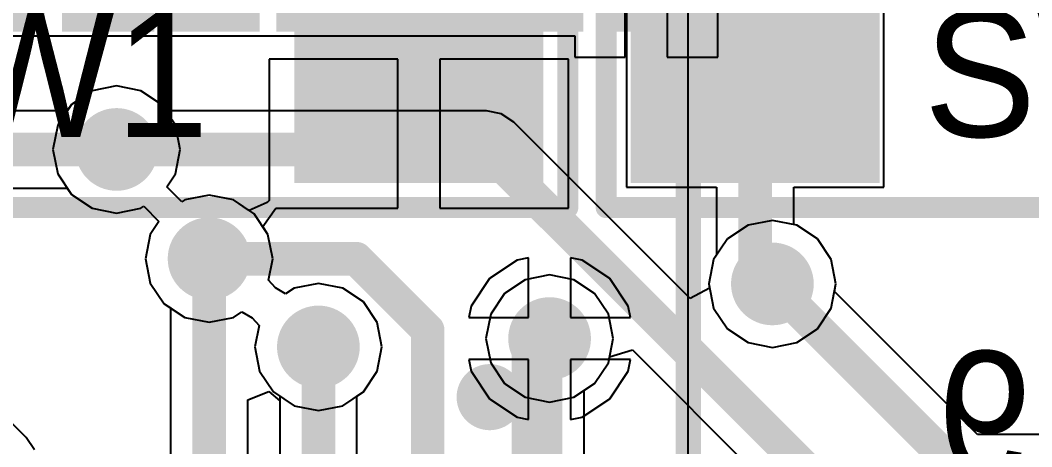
# Model space of a CAD drawing. Header units: millimetres. Extents: x 3.6 to 6.79, y 1.07 to 2.73.
# Drawn here: x 3.7591 to 3.9997, y 2.2562 to 2.3578 of the extents above; entities that cross this region are included whole.
import ezdxf

# ---------------------------------------------------------------- set-up
doc = ezdxf.new("R2010")
doc.units = ezdxf.units.MM
doc.header["$MEASUREMENT"] = 0
for name, color, linetype in [('BottomLayer', 5, 'Continuous'), ('BottomOverlay', 54, 'Continuous'), ('BottomPaste', 16, 'Continuous'), ('BottomSolder', 6, 'Continuous'), ('Mechanical13', 56, 'Continuous'), ('Mechanical15', 56, 'Continuous'), ('MidLayer1', 16, 'Continuous'), ('MidLayer2', 76, 'Continuous'), ('MultiLayer', 9, 'Continuous'), ('TopLayer', 1, 'Continuous'), ('TopOverlay', 2, 'Continuous'), ('TopPaste', 8, 'Continuous'), ('TopSolder', 216, 'Continuous'), ('ViaHoleLayer', 16, 'Continuous')]:
    doc.layers.add(name, color=color, linetype=linetype)

# ---------------------------------------------------------------- blocks, each defined once
blk = doc.blocks.new('SW2_SMD_32')
at = {"layer": 'Mechanical15', "const_width": 0.005}
for points in [[(-0.19685, 0.12402), (-0.19685, -0.12402)], [(-0.19685, 0.12402), (0.19685, 0.12402)]]:
    blk.add_lwpolyline(points, dxfattribs=at)
at = {"layer": 'Mechanical15', "const_width": 0.0025}
blk.add_lwpolyline([(-0.1981, 0.12402, 1), (-0.1956, 0.12402, 1)], format="xyb", close=True, dxfattribs=at)
blk.add_lwpolyline([(-0.1981, 0.12402, 1), (-0.1956, 0.12402, 1)], format="xyb", close=True, dxfattribs=at)
at = {"layer": 'TopLayer'}
blk.add_solid([(-0.18701, 0.06299), (-0.12598, 0.06299), (-0.18701, 0.11417), (-0.12598, 0.11417)], dxfattribs=at)
at = {"layer": 'TopPaste'}
blk.add_solid([(-0.18701, 0.06299), (-0.12598, 0.06299), (-0.18701, 0.11417), (-0.12598, 0.11417)], dxfattribs=at)
at = {"layer": 'TopSolder'}
blk.add_solid([(-0.19101, 0.05899), (-0.12198, 0.05899), (-0.19101, 0.11817), (-0.12198, 0.11817)], dxfattribs=at)
blk = doc.blocks.new('SW2_SMD_33')
at = {"layer": 'Mechanical15', "const_width": 0.005}
for points in [[(-0.19685, 0.12402), (-0.19685, -0.12402)], [(-0.19685, -0.12402), (0.19685, -0.12402)]]:
    blk.add_lwpolyline(points, dxfattribs=at)
at = {"layer": 'Mechanical15', "const_width": 0.0025}
blk.add_lwpolyline([(-0.1981, -0.12402, 1), (-0.1956, -0.12402, 1)], format="xyb", close=True, dxfattribs=at)
blk.add_lwpolyline([(-0.1981, -0.12402, 1), (-0.1956, -0.12402, 1)], format="xyb", close=True, dxfattribs=at)
at = {"layer": 'TopLayer'}
blk.add_solid([(-0.18701, -0.11417), (-0.12598, -0.11417), (-0.18701, -0.06299), (-0.12598, -0.06299)], dxfattribs=at)
at = {"layer": 'TopPaste'}
blk.add_solid([(-0.18701, -0.11417), (-0.12598, -0.11417), (-0.18701, -0.06299), (-0.12598, -0.06299)], dxfattribs=at)
at = {"layer": 'TopSolder'}
blk.add_solid([(-0.19101, -0.11817), (-0.12198, -0.11817), (-0.19101, -0.05899), (-0.12198, -0.05899)], dxfattribs=at)
blk = doc.blocks.new('SOP65P640X110_16N_B_147')
at = {"layer": 'BottomLayer'}
for points in [[(-0.144, 0.083), (-0.086, 0.083), (-0.144, 0.097), (-0.086, 0.097)], [(0.086, 0.083), (0.144, 0.083), (0.086, 0.097), (0.144, 0.097)], [(-0.144, 0.057), (-0.086, 0.057), (-0.144, 0.071), (-0.086, 0.071)], [(0.086, 0.057), (0.144, 0.057), (0.086, 0.071), (0.144, 0.071)], [(-0.144, 0.031), (-0.086, 0.031), (-0.144, 0.045), (-0.086, 0.045)], [(0.086, 0.031), (0.144, 0.031), (0.086, 0.045), (0.144, 0.045)], [(-0.144, 0.006), (-0.086, 0.006), (-0.144, 0.02), (-0.086, 0.02)], [(0.086, 0.006), (0.144, 0.006), (0.086, 0.02), (0.144, 0.02)], [(-0.144, -0.02), (-0.086, -0.02), (-0.144, -0.006), (-0.086, -0.006)], [(0.086, -0.02), (0.144, -0.02), (0.086, -0.006), (0.144, -0.006)], [(-0.144, -0.045), (-0.086, -0.045), (-0.144, -0.031), (-0.086, -0.031)], [(0.086, -0.045), (0.144, -0.045), (0.086, -0.031), (0.144, -0.031)], [(-0.144, -0.071), (-0.086, -0.071), (-0.144, -0.057), (-0.086, -0.057)], [(0.086, -0.071), (0.144, -0.071), (0.086, -0.057), (0.144, -0.057)], [(-0.144, -0.097), (-0.086, -0.097), (-0.144, -0.083), (-0.086, -0.083)], [(0.086, -0.097), (0.144, -0.097), (0.086, -0.083), (0.144, -0.083)]]:
    blk.add_solid(points, dxfattribs=at)
at = {"layer": 'BottomOverlay', "const_width": 0.006}
for points in [[(0.074, 0.1), (-0.074, 0.1)], [(-0.012, -0.1), (-0.074, -0.1)], [(0.012, -0.1), (-0.012, -0.1)], [(0.074, -0.1), (0.012, -0.1)]]:
    blk.add_lwpolyline(points, dxfattribs=at)
at = {"layer": 'BottomOverlay', "const_width": 0.003}
for points in [[(-0.0755, 0.1, 1), (-0.0725, 0.1, 1)], [(0.0725, 0.1, 1), (0.0755, 0.1, 1)], [(-0.0755, -0.1, 1), (-0.0725, -0.1, 1)], [(-0.0135, -0.1, 1), (-0.0105, -0.1, 1)], [(-0.0135, -0.1, 1), (-0.0105, -0.1, 1)], [(-0.0135, -0.1, 1), (-0.0105, -0.1, 1)], [(0.0105, -0.1, 1), (0.0135, -0.1, 1)], [(0.0105, -0.1, 1), (0.0135, -0.1, 1)], [(0.0105, -0.1, 1), (0.0135, -0.1, 1)], [(0.0725, -0.1, 1), (0.0755, -0.1, 1)]]:
    blk.add_lwpolyline(points, format="xyb", close=True, dxfattribs=at)
at = {"layer": 'BottomOverlay', "const_width": 0.006}
blk.add_lwpolyline([(-0.012, -0.1, -1), (0.012, -0.1)], format="xyb", dxfattribs=at)
at = {"layer": 'BottomPaste'}
for points in [[(-0.144, 0.083), (-0.086, 0.083), (-0.144, 0.097), (-0.086, 0.097)], [(0.086, 0.083), (0.144, 0.083), (0.086, 0.097), (0.144, 0.097)], [(-0.144, 0.057), (-0.086, 0.057), (-0.144, 0.071), (-0.086, 0.071)], [(0.086, 0.057), (0.144, 0.057), (0.086, 0.071), (0.144, 0.071)], [(-0.144, 0.031), (-0.086, 0.031), (-0.144, 0.045), (-0.086, 0.045)], [(0.086, 0.031), (0.144, 0.031), (0.086, 0.045), (0.144, 0.045)], [(-0.144, 0.006), (-0.086, 0.006), (-0.144, 0.02), (-0.086, 0.02)], [(0.086, 0.006), (0.144, 0.006), (0.086, 0.02), (0.144, 0.02)], [(-0.144, -0.02), (-0.086, -0.02), (-0.144, -0.006), (-0.086, -0.006)], [(0.086, -0.02), (0.144, -0.02), (0.086, -0.006), (0.144, -0.006)], [(-0.144, -0.045), (-0.086, -0.045), (-0.144, -0.031), (-0.086, -0.031)], [(0.086, -0.045), (0.144, -0.045), (0.086, -0.031), (0.144, -0.031)], [(-0.144, -0.071), (-0.086, -0.071), (-0.144, -0.057), (-0.086, -0.057)], [(0.086, -0.071), (0.144, -0.071), (0.086, -0.057), (0.144, -0.057)], [(-0.144, -0.097), (-0.086, -0.097), (-0.144, -0.083), (-0.086, -0.083)], [(0.086, -0.097), (0.144, -0.097), (0.086, -0.083), (0.144, -0.083)]]:
    blk.add_solid(points, dxfattribs=at)
at = {"layer": 'BottomSolder'}
for points in [[(-0.148, 0.079), (-0.082, 0.079), (-0.148, 0.101), (-0.082, 0.101)], [(0.082, 0.079), (0.148, 0.079), (0.082, 0.101), (0.148, 0.101)], [(-0.148, 0.053), (-0.082, 0.053), (-0.148, 0.075), (-0.082, 0.075)], [(0.082, 0.053), (0.148, 0.053), (0.082, 0.075), (0.148, 0.075)], [(-0.148, 0.027), (-0.082, 0.027), (-0.148, 0.049), (-0.082, 0.049)], [(0.082, 0.027), (0.148, 0.027), (0.082, 0.049), (0.148, 0.049)], [(-0.148, 0.002), (-0.082, 0.002), (-0.148, 0.024), (-0.082, 0.024)], [(0.082, 0.002), (0.148, 0.002), (0.082, 0.024), (0.148, 0.024)], [(-0.148, -0.024), (-0.082, -0.024), (-0.148, -0.002), (-0.082, -0.002)], [(0.082, -0.024), (0.148, -0.024), (0.082, -0.002), (0.148, -0.002)], [(-0.148, -0.049), (-0.082, -0.049), (-0.148, -0.027), (-0.082, -0.027)], [(0.082, -0.049), (0.148, -0.049), (0.082, -0.027), (0.148, -0.027)], [(-0.148, -0.075), (-0.082, -0.075), (-0.148, -0.053), (-0.082, -0.053)], [(0.082, -0.075), (0.148, -0.075), (0.082, -0.053), (0.148, -0.053)], [(-0.148, -0.101), (-0.082, -0.101), (-0.148, -0.079), (-0.082, -0.079)], [(0.082, -0.101), (0.148, -0.101), (0.082, -0.079), (0.148, -0.079)]]:
    blk.add_solid(points, dxfattribs=at)
at = {"layer": 'Mechanical13'}
for points in [[(-0.089, -0.1), (-0.089, 0.1)], [(0.089, 0.1), (-0.089, 0.1)], [(0.089, -0.1), (0.089, 0.1)], [(-0.089, 0.095), (-0.13, 0.095)], [(-0.13, 0.084), (-0.13, 0.095)], [(-0.089, 0.084), (-0.089, 0.095)], [(0.13, 0.095), (0.089, 0.095)], [(0.089, 0.084), (0.089, 0.095)], [(0.13, 0.084), (0.13, 0.095)], [(-0.089, 0.084), (-0.13, 0.084)], [(0.13, 0.084), (0.089, 0.084)], [(-0.089, 0.07), (-0.13, 0.07)], [(-0.13, 0.058), (-0.13, 0.07)], [(-0.089, 0.058), (-0.089, 0.07)], [(0.13, 0.07), (0.089, 0.07)], [(0.089, 0.058), (0.089, 0.07)], [(0.13, 0.058), (0.13, 0.07)], [(-0.089, 0.058), (-0.13, 0.058)], [(0.13, 0.058), (0.089, 0.058)], [(-0.089, 0.044), (-0.13, 0.044)], [(-0.13, 0.032), (-0.13, 0.044)], [(-0.089, 0.032), (-0.089, 0.044)], [(0.13, 0.044), (0.089, 0.044)], [(0.089, 0.032), (0.089, 0.044)], [(0.13, 0.032), (0.13, 0.044)], [(-0.089, 0.032), (-0.13, 0.032)], [(0.13, 0.032), (0.089, 0.032)], [(-0.089, 0.019), (-0.13, 0.019)], [(-0.13, 0.007), (-0.13, 0.019)], [(-0.089, 0.007), (-0.089, 0.019)], [(0.13, 0.019), (0.089, 0.019)], [(0.089, 0.007), (0.089, 0.019)], [(0.13, 0.007), (0.13, 0.019)], [(-0.089, 0.007), (-0.13, 0.007)], [(0.13, 0.007), (0.089, 0.007)], [(-0.089, -0.007), (-0.13, -0.007)], [(-0.13, -0.019), (-0.13, -0.007)], [(-0.089, -0.019), (-0.089, -0.007)], [(0.13, -0.007), (0.089, -0.007)], [(0.089, -0.019), (0.089, -0.007)], [(0.13, -0.019), (0.13, -0.007)], [(-0.089, -0.019), (-0.13, -0.019)], [(0.13, -0.019), (0.089, -0.019)], [(-0.089, -0.032), (-0.13, -0.032)], [(-0.13, -0.044), (-0.13, -0.032)], [(-0.089, -0.044), (-0.089, -0.032)], [(0.13, -0.032), (0.089, -0.032)], [(0.089, -0.044), (0.089, -0.032)], [(0.13, -0.044), (0.13, -0.032)], [(-0.089, -0.044), (-0.13, -0.044)], [(0.13, -0.044), (0.089, -0.044)], [(-0.089, -0.058), (-0.13, -0.058)], [(-0.13, -0.07), (-0.13, -0.058)], [(-0.089, -0.07), (-0.089, -0.058)], [(0.13, -0.058), (0.089, -0.058)], [(0.089, -0.07), (0.089, -0.058)], [(0.13, -0.07), (0.13, -0.058)], [(-0.089, -0.07), (-0.13, -0.07)], [(0.13, -0.07), (0.089, -0.07)], [(-0.089, -0.084), (-0.13, -0.084)], [(-0.13, -0.095), (-0.13, -0.084)], [(-0.089, -0.095), (-0.089, -0.084)], [(0.13, -0.084), (0.089, -0.084)], [(0.089, -0.095), (0.089, -0.084)], [(0.13, -0.095), (0.13, -0.084)], [(-0.089, -0.095), (-0.13, -0.095)], [(0.13, -0.095), (0.089, -0.095)], [(-0.012, -0.1), (-0.089, -0.1)], [(0.012, -0.1), (-0.012, -0.1)], [(0.089, -0.1), (0.012, -0.1)]]:
    blk.add_lwpolyline(points, dxfattribs=at)
for points in [[(-0.089, 0.1, 1), (-0.089, 0.1, 1)], [(-0.089, 0.1, 1), (-0.089, 0.1, 1)], [(0.089, 0.1, 1), (0.089, 0.1, 1)], [(0.089, 0.1, 1), (0.089, 0.1, 1)], [(-0.13, 0.095, 1), (-0.13, 0.095, 1)], [(-0.13, 0.095, 1), (-0.13, 0.095, 1)], [(-0.089, 0.095, 1), (-0.089, 0.095, 1)], [(-0.089, 0.095, 1), (-0.089, 0.095, 1)], [(0.089, 0.095, 1), (0.089, 0.095, 1)], [(0.089, 0.095, 1), (0.089, 0.095, 1)], [(0.13, 0.095, 1), (0.13, 0.095, 1)], [(0.13, 0.095, 1), (0.13, 0.095, 1)], [(-0.13, 0.084, 1), (-0.13, 0.084, 1)], [(-0.13, 0.084, 1), (-0.13, 0.084, 1)], [(-0.089, 0.084, 1), (-0.089, 0.084, 1)], [(-0.089, 0.084, 1), (-0.089, 0.084, 1)], [(0.089, 0.084, 1), (0.089, 0.084, 1)], [(0.089, 0.084, 1), (0.089, 0.084, 1)], [(0.13, 0.084, 1), (0.13, 0.084, 1)], [(0.13, 0.084, 1), (0.13, 0.084, 1)], [(-0.13, 0.07, 1), (-0.13, 0.07, 1)], [(-0.13, 0.07, 1), (-0.13, 0.07, 1)], [(-0.089, 0.07, 1), (-0.089, 0.07, 1)], [(-0.089, 0.07, 1), (-0.089, 0.07, 1)], [(0.089, 0.07, 1), (0.089, 0.07, 1)], [(0.089, 0.07, 1), (0.089, 0.07, 1)], [(0.13, 0.07, 1), (0.13, 0.07, 1)], [(0.13, 0.07, 1), (0.13, 0.07, 1)], [(-0.13, 0.058, 1), (-0.13, 0.058, 1)], [(-0.13, 0.058, 1), (-0.13, 0.058, 1)], [(-0.089, 0.058, 1), (-0.089, 0.058, 1)], [(-0.089, 0.058, 1), (-0.089, 0.058, 1)], [(0.089, 0.058, 1), (0.089, 0.058, 1)], [(0.089, 0.058, 1), (0.089, 0.058, 1)], [(0.13, 0.058, 1), (0.13, 0.058, 1)], [(0.13, 0.058, 1), (0.13, 0.058, 1)], [(-0.13, 0.044, 1), (-0.13, 0.044, 1)], [(-0.13, 0.044, 1), (-0.13, 0.044, 1)], [(-0.089, 0.044, 1), (-0.089, 0.044, 1)], [(-0.089, 0.044, 1), (-0.089, 0.044, 1)], [(0.089, 0.044, 1), (0.089, 0.044, 1)], [(0.089, 0.044, 1), (0.089, 0.044, 1)], [(0.13, 0.044, 1), (0.13, 0.044, 1)], [(0.13, 0.044, 1), (0.13, 0.044, 1)], [(-0.13, 0.032, 1), (-0.13, 0.032, 1)], [(-0.13, 0.032, 1), (-0.13, 0.032, 1)], [(-0.089, 0.032, 1), (-0.089, 0.032, 1)], [(-0.089, 0.032, 1), (-0.089, 0.032, 1)], [(0.089, 0.032, 1), (0.089, 0.032, 1)], [(0.089, 0.032, 1), (0.089, 0.032, 1)], [(0.13, 0.032, 1), (0.13, 0.032, 1)], [(0.13, 0.032, 1), (0.13, 0.032, 1)], [(-0.13, 0.019, 1), (-0.13, 0.019, 1)], [(-0.13, 0.019, 1), (-0.13, 0.019, 1)], [(-0.089, 0.019, 1), (-0.089, 0.019, 1)], [(-0.089, 0.019, 1), (-0.089, 0.019, 1)], [(0.089, 0.019, 1), (0.089, 0.019, 1)], [(0.089, 0.019, 1), (0.089, 0.019, 1)], [(0.13, 0.019, 1), (0.13, 0.019, 1)], [(0.13, 0.019, 1), (0.13, 0.019, 1)], [(-0.13, 0.007, 1), (-0.13, 0.007, 1)], [(-0.13, 0.007, 1), (-0.13, 0.007, 1)], [(-0.089, 0.007, 1), (-0.089, 0.007, 1)], [(-0.089, 0.007, 1), (-0.089, 0.007, 1)], [(0.089, 0.007, 1), (0.089, 0.007, 1)], [(0.089, 0.007, 1), (0.089, 0.007, 1)], [(0.13, 0.007, 1), (0.13, 0.007, 1)], [(0.13, 0.007, 1), (0.13, 0.007, 1)], [(-0.13, -0.007, 1), (-0.13, -0.007, 1)], [(-0.13, -0.007, 1), (-0.13, -0.007, 1)], [(-0.089, -0.007, 1), (-0.089, -0.007, 1)], [(-0.089, -0.007, 1), (-0.089, -0.007, 1)], [(0.089, -0.007, 1), (0.089, -0.007, 1)], [(0.089, -0.007, 1), (0.089, -0.007, 1)], [(0.13, -0.007, 1), (0.13, -0.007, 1)], [(0.13, -0.007, 1), (0.13, -0.007, 1)], [(-0.13, -0.019, 1), (-0.13, -0.019, 1)], [(-0.13, -0.019, 1), (-0.13, -0.019, 1)], [(-0.089, -0.019, 1), (-0.089, -0.019, 1)], [(-0.089, -0.019, 1), (-0.089, -0.019, 1)], [(0.089, -0.019, 1), (0.089, -0.019, 1)], [(0.089, -0.019, 1), (0.089, -0.019, 1)], [(0.13, -0.019, 1), (0.13, -0.019, 1)], [(0.13, -0.019, 1), (0.13, -0.019, 1)], [(-0.13, -0.032, 1), (-0.13, -0.032, 1)], [(-0.13, -0.032, 1), (-0.13, -0.032, 1)], [(-0.089, -0.032, 1), (-0.089, -0.032, 1)], [(-0.089, -0.032, 1), (-0.089, -0.032, 1)], [(0.089, -0.032, 1), (0.089, -0.032, 1)], [(0.089, -0.032, 1), (0.089, -0.032, 1)], [(0.13, -0.032, 1), (0.13, -0.032, 1)], [(0.13, -0.032, 1), (0.13, -0.032, 1)], [(-0.13, -0.044, 1), (-0.13, -0.044, 1)], [(-0.13, -0.044, 1), (-0.13, -0.044, 1)], [(-0.089, -0.044, 1), (-0.089, -0.044, 1)], [(-0.089, -0.044, 1), (-0.089, -0.044, 1)], [(0.089, -0.044, 1), (0.089, -0.044, 1)], [(0.089, -0.044, 1), (0.089, -0.044, 1)], [(0.13, -0.044, 1), (0.13, -0.044, 1)], [(0.13, -0.044, 1), (0.13, -0.044, 1)], [(-0.13, -0.058, 1), (-0.13, -0.058, 1)], [(-0.13, -0.058, 1), (-0.13, -0.058, 1)], [(-0.089, -0.058, 1), (-0.089, -0.058, 1)], [(-0.089, -0.058, 1), (-0.089, -0.058, 1)], [(0.089, -0.058, 1), (0.089, -0.058, 1)], [(0.089, -0.058, 1), (0.089, -0.058, 1)], [(0.13, -0.058, 1), (0.13, -0.058, 1)], [(0.13, -0.058, 1), (0.13, -0.058, 1)], [(-0.13, -0.07, 1), (-0.13, -0.07, 1)], [(-0.13, -0.07, 1), (-0.13, -0.07, 1)], [(-0.089, -0.07, 1), (-0.089, -0.07, 1)], [(-0.089, -0.07, 1), (-0.089, -0.07, 1)], [(0.089, -0.07, 1), (0.089, -0.07, 1)], [(0.089, -0.07, 1), (0.089, -0.07, 1)], [(0.13, -0.07, 1), (0.13, -0.07, 1)], [(0.13, -0.07, 1), (0.13, -0.07, 1)], [(-0.13, -0.084, 1), (-0.13, -0.084, 1)], [(-0.13, -0.084, 1), (-0.13, -0.084, 1)], [(-0.089, -0.084, 1), (-0.089, -0.084, 1)], [(-0.089, -0.084, 1), (-0.089, -0.084, 1)], [(0.089, -0.084, 1), (0.089, -0.084, 1)], [(0.089, -0.084, 1), (0.089, -0.084, 1)], [(0.13, -0.084, 1), (0.13, -0.084, 1)], [(0.13, -0.084, 1), (0.13, -0.084, 1)], [(-0.13, -0.095, 1), (-0.13, -0.095, 1)], [(-0.13, -0.095, 1), (-0.13, -0.095, 1)], [(-0.089, -0.095, 1), (-0.089, -0.095, 1)], [(-0.089, -0.095, 1), (-0.089, -0.095, 1)], [(0.089, -0.095, 1), (0.089, -0.095, 1)], [(0.089, -0.095, 1), (0.089, -0.095, 1)], [(0.13, -0.095, 1), (0.13, -0.095, 1)], [(0.13, -0.095, 1), (0.13, -0.095, 1)], [(-0.089, -0.1, 1), (-0.089, -0.1, 1)], [(-0.089, -0.1, 1), (-0.089, -0.1, 1)], [(-0.012, -0.1, 1), (-0.012, -0.1, 1)], [(-0.012, -0.1, 1), (-0.012, -0.1, 1)], [(-0.012, -0.1, 1), (-0.012, -0.1, 1)], [(0.012, -0.1, 1), (0.012, -0.1, 1)], [(0.012, -0.1, 1), (0.012, -0.1, 1)], [(0.012, -0.1, 1), (0.012, -0.1, 1)], [(0.089, -0.1, 1), (0.089, -0.1, 1)], [(0.089, -0.1, 1), (0.089, -0.1, 1)]]:
    blk.add_lwpolyline(points, format="xyb", close=True, dxfattribs=at)
blk.add_lwpolyline([(-0.012, -0.1, -1), (0.012, -0.1)], format="xyb", dxfattribs=at)
blk = doc.blocks.new('SOIC127P599X175_8N_149')
at = {"layer": 'Mechanical13'}
for points, const_width in [([(-0.15512, 0.09075, 1), (-0.16299, 0.09075, 1)], 0.00787), ([(-0.16496, 0.09075, 1), (-0.16102, 0.09075, 1)], 0.00394), ([(-0.15709, 0.09075, 1), (-0.15315, 0.09075, 1)], 0.00394)]:
    blk.add_lwpolyline(points, format="xyb", close=True, dxfattribs=dict(at, const_width=const_width))
at = {"layer": 'TopOverlay'}
for points, const_width in [([(-0.15512, 0.09075, 1), (-0.16299, 0.09075, 1)], 0.00787), ([(-0.16496, 0.09075, 1), (-0.16102, 0.09075, 1)], 0.00394), ([(-0.15709, 0.09075, 1), (-0.15315, 0.09075, 1)], 0.00394)]:
    blk.add_lwpolyline(points, format="xyb", close=True, dxfattribs=dict(at, const_width=const_width))

msp = doc.modelspace()

# ---------------------------------------------------------------- linework, layer by layer
at = {"layer": 'BottomLayer'}
for p, q in [((3.903, 2.349), (3.903, 2.388)), ((3.913, 2.383), (3.913, 2.349)), ((3.925, 2.349), (3.925, 2.383)), ((3.742, 2.354), (3.766, 2.354)), ((3.766, 2.354), (3.766, 2.354)), ((3.766, 2.354), (3.768, 2.354)), ((3.768, 2.354), (3.768, 2.354)), ((3.768, 2.354), (3.792, 2.354)), ((3.792, 2.354), (3.792, 2.354)), ((3.792, 2.354), (3.793, 2.354)), ((3.793, 2.354), (3.793, 2.354)), ((3.793, 2.354), (3.817, 2.354)), ((3.817, 2.354), (3.817, 2.354)), ((3.817, 2.354), (3.819, 2.354)), ((3.819, 2.354), (3.819, 2.354)), ((3.819, 2.354), (3.843, 2.354)), ((3.843, 2.354), (3.843, 2.354)), ((3.843, 2.354), (3.844, 2.354)), ((3.844, 2.354), (3.844, 2.354)), ((3.844, 2.354), (3.868, 2.354)), ((3.868, 2.354), (3.868, 2.354)), ((3.868, 2.354), (3.87, 2.354)), ((3.87, 2.354), (3.87, 2.354)), ((3.87, 2.354), (3.891, 2.354)), ((3.891, 2.354), (3.891, 2.349)), ((3.891, 2.349), (3.903, 2.349)), ((3.913, 2.349), (3.925, 2.349)), ((3.782, 2.34213), (3.77621, 2.34098)), ((3.78779, 2.34098), (3.782, 2.34213)), ((3.77621, 2.34098), (3.7713, 2.3377)), ((3.7927, 2.3377), (3.78779, 2.34098)), ((3.7713, 2.3377), (3.76802, 2.33279)), ((3.79372, 2.33618), (3.7927, 2.3377)), ((3.87, 2.33618), (3.79372, 2.33618)), ((3.87351, 2.33548), (3.87, 2.33618)), ((3.87649, 2.33349), (3.87351, 2.33548)), ((3.76802, 2.33279), (3.76687, 2.327)), ((3.91846, 2.29152), (3.87649, 2.33349)), ((3.76687, 2.327), (3.76802, 2.32121)), ((3.76802, 2.32121), (3.7713, 2.3163)), ((3.7713, 2.3163), (3.77621, 2.31302)), ((3.77621, 2.31302), (3.782, 2.31187)), ((3.782, 2.31187), (3.78779, 2.31302)), ((3.78779, 2.31302), (3.78847, 2.31347)), ((3.78847, 2.31347), (3.79207, 2.30987)), ((3.938, 2.31013), (3.93221, 2.30898)), ((3.94379, 2.30898), (3.938, 2.31013)), ((3.76049, 2.25849), (3.71118, 2.3078)), ((3.79207, 2.30987), (3.79002, 2.30679)), ((3.93221, 2.30898), (3.9273, 2.3057)), ((3.9487, 2.3057), (3.94379, 2.30898)), ((3.79002, 2.30679), (3.78887, 2.301)), ((3.9273, 2.3057), (3.92402, 2.30079)), ((3.95198, 2.30079), (3.9487, 2.3057)), ((3.78887, 2.301), (3.79002, 2.29521)), ((3.92402, 2.30079), (3.92287, 2.295)), ((3.95313, 2.295), (3.95198, 2.30079)), ((3.79002, 2.29521), (3.7933, 2.2903)), ((3.92307, 2.29398), (3.91846, 2.29152)), ((3.92287, 2.295), (3.92307, 2.29398)), ((3.95278, 2.2932), (3.95313, 2.295)), ((3.9868, 2.25918), (3.95278, 2.2932)), ((3.7933, 2.2903), (3.79821, 2.28702)), ((3.80979, 2.28702), (3.81182, 2.28838)), ((3.81182, 2.28838), (3.81422, 2.2869)), ((3.79821, 2.28702), (3.804, 2.28587)), ((3.804, 2.28587), (3.80979, 2.28702)), ((3.81422, 2.2869), (3.81588, 2.28507)), ((3.81588, 2.28507), (3.81487, 2.28)), ((3.81487, 2.28), (3.81602, 2.27421)), ((3.89927, 2.27768), (3.9047, 2.27932)), ((3.9047, 2.27932), (3.98311, 2.20092)), ((3.89898, 2.27621), (3.89927, 2.27768)), ((3.81602, 2.27421), (3.8193, 2.2693)), ((3.8957, 2.2713), (3.89898, 2.27621)), ((3.8193, 2.2693), (3.82082, 2.26828)), ((3.89322, 2.26964), (3.8957, 2.2713)), ((3.89322, 2.19585), (3.89322, 2.26964)), ((3.82082, 2.26828), (3.82082, 2.197)), ((3.76248, 2.25551), (3.76049, 2.25849)), ((4.119, 2.25918), (3.9868, 2.25918))]:
    msp.add_line(p, q, dxfattribs=at)
for points, const_width in [([(3.77708, 2.327, 1), (3.78692, 2.327, 1)], 0.00984), ([(3.78, 2.327, 1), (3.784, 2.327, 1)], 0.004), ([(3.868, 2.327, 1), (3.872, 2.327, 1)], 0.004), ([(3.868, 2.327, 1), (3.872, 2.327, 1)], 0.004), ([(3.79908, 2.301, 1), (3.80892, 2.301, 1)], 0.00984), ([(3.802, 2.301, 1), (3.806, 2.301, 1)], 0.004), ([(3.837, 2.301, 1), (3.841, 2.301, 1)], 0.004), ([(3.837, 2.301, 1), (3.841, 2.301, 1)], 0.004), ([(3.93308, 2.295, 1), (3.94292, 2.295, 1)], 0.00984), ([(3.936, 2.295, 1), (3.94, 2.295, 1)], 0.004), ([(3.88008, 2.282, 1), (3.88992, 2.282, 1)], 0.00984), ([(3.82508, 2.28, 1), (3.83492, 2.28, 1)], 0.00984), ([(3.854, 2.284, 1), (3.858, 2.284, 1)], 0.004), ([(3.854, 2.284, 1), (3.858, 2.284, 1)], 0.004), ([(3.882, 2.282, 1), (3.888, 2.282, 1)], 0.006), ([(3.828, 2.28, 1), (3.832, 2.28, 1)], 0.004), ([(3.879, 2.279, 1), (3.885, 2.279, 1)], 0.006), ([(3.879, 2.279, 1), (3.885, 2.279, 1)], 0.006)]:
    msp.add_lwpolyline(points, format="xyb", close=True, dxfattribs=dict(at, const_width=const_width))
for points, const_width in [([(3.782, 2.327), (3.87, 2.327)], 0.008), ([(3.87, 2.327), (3.99228, 2.20472)], 0.008), ([(3.804, 2.301), (3.839, 2.301)], 0.008), ([(3.839, 2.301), (3.856, 2.284)], 0.008), ([(3.938, 2.295), (3.983, 2.25)], 0.008), ([(3.856, 2.158), (3.856, 2.284)], 0.008), ([(3.882, 2.279), (3.885, 2.282)], 0.012), ([(3.83, 2.159), (3.83, 2.28)], 0.008), ([(3.882, 2.158), (3.882, 2.279)], 0.012)]:
    msp.add_lwpolyline(points, dxfattribs=dict(at, const_width=const_width))
at = {"layer": 'MidLayer1'}
for p, q in [((3.782, 2.34213), (3.77621, 2.34098)), ((3.78779, 2.34098), (3.782, 2.34213)), ((3.77621, 2.34098), (3.7713, 2.3377)), ((3.7927, 2.3377), (3.78779, 2.34098)), ((3.7713, 2.3377), (3.76802, 2.33279)), ((3.79598, 2.33279), (3.7927, 2.3377)), ((3.76802, 2.33279), (3.76687, 2.327)), ((3.79713, 2.327), (3.79598, 2.33279)), ((3.76687, 2.327), (3.76802, 2.32121)), ((3.79598, 2.32121), (3.79713, 2.327)), ((3.76802, 2.32121), (3.7713, 2.3163)), ((3.79393, 2.31813), (3.79598, 2.32121)), ((3.79753, 2.31453), (3.79393, 2.31813)), ((3.7713, 2.3163), (3.77621, 2.31302)), ((3.79821, 2.31498), (3.79753, 2.31453)), ((3.804, 2.31613), (3.79821, 2.31498)), ((3.80979, 2.31498), (3.804, 2.31613)), ((3.8147, 2.3117), (3.80979, 2.31498)), ((3.77621, 2.31302), (3.782, 2.31187)), ((3.782, 2.31187), (3.78779, 2.31302)), ((3.78779, 2.31302), (3.78847, 2.31347)), ((3.78847, 2.31347), (3.79207, 2.30987)), ((3.81798, 2.30679), (3.8147, 2.3117)), ((3.938, 2.31013), (3.93221, 2.30898)), ((3.94379, 2.30898), (3.938, 2.31013)), ((3.79207, 2.30987), (3.79002, 2.30679)), ((3.93221, 2.30898), (3.9273, 2.3057)), ((3.9487, 2.3057), (3.94379, 2.30898)), ((3.79002, 2.30679), (3.78887, 2.301)), ((3.81913, 2.301), (3.81798, 2.30679)), ((3.9273, 2.3057), (3.92402, 2.30079)), ((3.95198, 2.30079), (3.9487, 2.3057)), ((3.78887, 2.301), (3.79002, 2.29521)), ((3.81812, 2.29593), (3.81913, 2.301)), ((3.87726, 2.30069), (3.87069, 2.29631)), ((3.88, 2.30124), (3.87726, 2.30069)), ((3.88, 2.287), (3.88, 2.30124)), ((3.89274, 2.30069), (3.89, 2.30124)), ((3.89, 2.30124), (3.89, 2.287)), ((3.89931, 2.29631), (3.89274, 2.30069)), ((3.92402, 2.30079), (3.92287, 2.295)), ((3.95313, 2.295), (3.95198, 2.30079)), ((3.81978, 2.2941), (3.81812, 2.29593)), ((3.87069, 2.29631), (3.86631, 2.28974)), ((3.90369, 2.28974), (3.89931, 2.29631)), ((3.79002, 2.29521), (3.7933, 2.2903)), ((3.82218, 2.29262), (3.81978, 2.2941)), ((3.82421, 2.29398), (3.82218, 2.29262)), ((3.83, 2.29513), (3.82421, 2.29398)), ((3.83579, 2.29398), (3.83, 2.29513)), ((3.8407, 2.2907), (3.83579, 2.29398)), ((3.92287, 2.295), (3.92402, 2.28921)), ((3.95198, 2.28921), (3.95313, 2.295)), ((3.7933, 2.2903), (3.79821, 2.28702)), ((3.80979, 2.28702), (3.81182, 2.28838)), ((3.81182, 2.28838), (3.81422, 2.2869)), ((3.84398, 2.28579), (3.8407, 2.2907)), ((3.86631, 2.28974), (3.86576, 2.287)), ((3.90424, 2.287), (3.90369, 2.28974)), ((3.92402, 2.28921), (3.9273, 2.2843)), ((3.9487, 2.2843), (3.95198, 2.28921)), ((3.79821, 2.28702), (3.804, 2.28587)), ((3.804, 2.28587), (3.80979, 2.28702)), ((3.81422, 2.2869), (3.81588, 2.28507)), ((3.86576, 2.287), (3.88, 2.287)), ((3.89, 2.287), (3.90424, 2.287)), ((3.81588, 2.28507), (3.81487, 2.28)), ((3.84513, 2.28), (3.84398, 2.28579)), ((3.9273, 2.2843), (3.93221, 2.28102)), ((3.94379, 2.28102), (3.9487, 2.2843)), ((3.81487, 2.28), (3.81602, 2.27421)), ((3.84398, 2.27421), (3.84513, 2.28)), ((3.93221, 2.28102), (3.938, 2.27987)), ((3.938, 2.27987), (3.94379, 2.28102)), ((3.88, 2.277), (3.86576, 2.277)), ((3.86576, 2.277), (3.86631, 2.27426)), ((3.88, 2.26276), (3.88, 2.277)), ((3.90424, 2.277), (3.89, 2.277)), ((3.89, 2.277), (3.89, 2.26276)), ((3.90369, 2.27426), (3.90424, 2.277)), ((3.81602, 2.27421), (3.8193, 2.2693)), ((3.8407, 2.2693), (3.84398, 2.27421)), ((3.86631, 2.27426), (3.87069, 2.26769)), ((3.89931, 2.26769), (3.90369, 2.27426)), ((3.8193, 2.2693), (3.82421, 2.26602)), ((3.83579, 2.26602), (3.8407, 2.2693)), ((3.87069, 2.26769), (3.87726, 2.26331)), ((3.89274, 2.26331), (3.89931, 2.26769)), ((3.82421, 2.26602), (3.83, 2.26487)), ((3.83, 2.26487), (3.83579, 2.26602)), ((3.87726, 2.26331), (3.88, 2.26276)), ((3.89, 2.26276), (3.89274, 2.26331))]:
    msp.add_line(p, q, dxfattribs=at)
at = {"layer": 'MidLayer1', "const_width": 0.00984}
for points in [[(3.77708, 2.327, 1), (3.78692, 2.327, 1)], [(3.79908, 2.301, 1), (3.80892, 2.301, 1)], [(3.93308, 2.295, 1), (3.94292, 2.295, 1)], [(3.88008, 2.282, 1), (3.88992, 2.282, 1)], [(3.82508, 2.28, 1), (3.83492, 2.28, 1)]]:
    msp.add_lwpolyline(points, format="xyb", close=True, dxfattribs=at)
at = {"layer": 'MidLayer2'}
for p, q in [((3.782, 2.34213), (3.77621, 2.34098)), ((3.78779, 2.34098), (3.782, 2.34213)), ((3.77621, 2.34098), (3.7713, 2.3377)), ((3.7927, 2.3377), (3.78779, 2.34098)), ((3.7713, 2.3377), (3.76802, 2.33279)), ((3.79598, 2.33279), (3.7927, 2.3377)), ((3.76802, 2.33279), (3.76687, 2.327)), ((3.79713, 2.327), (3.79598, 2.33279)), ((3.76687, 2.327), (3.76802, 2.32121)), ((3.79598, 2.32121), (3.79713, 2.327)), ((3.76802, 2.32121), (3.7713, 2.3163)), ((3.79393, 2.31813), (3.79598, 2.32121)), ((3.79753, 2.31453), (3.79393, 2.31813)), ((3.7713, 2.3163), (3.77621, 2.31302)), ((3.79821, 2.31498), (3.79753, 2.31453)), ((3.804, 2.31613), (3.79821, 2.31498)), ((3.80979, 2.31498), (3.804, 2.31613)), ((3.8147, 2.3117), (3.80979, 2.31498)), ((3.77621, 2.31302), (3.782, 2.31187)), ((3.782, 2.31187), (3.78779, 2.31302)), ((3.78779, 2.31302), (3.78847, 2.31347)), ((3.78847, 2.31347), (3.79207, 2.30987)), ((3.81798, 2.30679), (3.8147, 2.3117)), ((3.938, 2.31013), (3.93221, 2.30898)), ((3.94379, 2.30898), (3.938, 2.31013)), ((3.79207, 2.30987), (3.79002, 2.30679)), ((3.93221, 2.30898), (3.9273, 2.3057)), ((3.9487, 2.3057), (3.94379, 2.30898)), ((3.79002, 2.30679), (3.78887, 2.301)), ((3.81913, 2.301), (3.81798, 2.30679)), ((3.9273, 2.3057), (3.92402, 2.30079)), ((3.95198, 2.30079), (3.9487, 2.3057)), ((3.78887, 2.301), (3.79002, 2.29521)), ((3.81812, 2.29593), (3.81913, 2.301)), ((3.92402, 2.30079), (3.92287, 2.295)), ((3.95313, 2.295), (3.95198, 2.30079)), ((3.81978, 2.2941), (3.81812, 2.29593)), ((3.87921, 2.29598), (3.8743, 2.2927)), ((3.885, 2.29713), (3.87921, 2.29598)), ((3.89079, 2.29598), (3.885, 2.29713)), ((3.8957, 2.2927), (3.89079, 2.29598)), ((3.79002, 2.29521), (3.7933, 2.2903)), ((3.82218, 2.29262), (3.81978, 2.2941)), ((3.82421, 2.29398), (3.82218, 2.29262)), ((3.83, 2.29513), (3.82421, 2.29398)), ((3.83579, 2.29398), (3.83, 2.29513)), ((3.8407, 2.2907), (3.83579, 2.29398)), ((3.92287, 2.295), (3.92402, 2.28921)), ((3.95198, 2.28921), (3.95313, 2.295)), ((3.8743, 2.2927), (3.87102, 2.28779)), ((3.89898, 2.28779), (3.8957, 2.2927)), ((3.7933, 2.2903), (3.79482, 2.28928)), ((3.79482, 2.28928), (3.79482, 2.00939)), ((3.84398, 2.28579), (3.8407, 2.2907)), ((3.92402, 2.28921), (3.9273, 2.2843)), ((3.9487, 2.2843), (3.95198, 2.28921)), ((3.87102, 2.28779), (3.86987, 2.282)), ((3.90013, 2.282), (3.89898, 2.28779)), ((3.84513, 2.28), (3.84398, 2.28579)), ((3.9273, 2.2843), (3.93221, 2.28102)), ((3.94379, 2.28102), (3.9487, 2.2843)), ((3.86987, 2.282), (3.87102, 2.27621)), ((3.89898, 2.27621), (3.90013, 2.282)), ((3.84398, 2.27421), (3.84513, 2.28)), ((3.93221, 2.28102), (3.938, 2.27987)), ((3.938, 2.27987), (3.94379, 2.28102)), ((3.8407, 2.2693), (3.84398, 2.27421)), ((3.87102, 2.27621), (3.8743, 2.2713)), ((3.8957, 2.2713), (3.89898, 2.27621)), ((3.81318, 2.26745), (3.81818, 2.26938)), ((3.81818, 2.26938), (3.82082, 2.26718)), ((3.83918, 2.26828), (3.8407, 2.2693)), ((3.8743, 2.2713), (3.87921, 2.26802)), ((3.89079, 2.26802), (3.8957, 2.2713)), ((3.81318, 2.00235), (3.81318, 2.26745)), ((3.82082, 2.26718), (3.82082, 2.085)), ((3.83918, 2.0888), (3.83918, 2.26828)), ((3.87921, 2.26802), (3.885, 2.26687)), ((3.885, 2.26687), (3.89079, 2.26802))]:
    msp.add_line(p, q, dxfattribs=at)
for points, const_width in [([(3.77708, 2.327, 1), (3.78692, 2.327, 1)], 0.00984), ([(3.79908, 2.301, 1), (3.80892, 2.301, 1)], 0.00984), ([(3.802, 2.301, 1), (3.806, 2.301, 1)], 0.004), ([(3.93308, 2.295, 1), (3.94292, 2.295, 1)], 0.00984), ([(3.88008, 2.282, 1), (3.88992, 2.282, 1)], 0.00984), ([(3.82508, 2.28, 1), (3.83492, 2.28, 1)], 0.00984), ([(3.828, 2.28, 1), (3.832, 2.28, 1)], 0.004)]:
    msp.add_lwpolyline(points, format="xyb", close=True, dxfattribs=dict(at, const_width=const_width))
at = {"layer": 'MidLayer2', "const_width": 0.008}
for points in [[(3.804, 2.00055), (3.804, 2.301)], [(3.83, 2.085), (3.83, 2.28)]]:
    msp.add_lwpolyline(points, dxfattribs=at)
at = {"layer": 'MultiLayer', "const_width": 0.00984}
for points in [[(3.77708, 2.327, 1), (3.78692, 2.327, 1)], [(3.79908, 2.301, 1), (3.80892, 2.301, 1)], [(3.93308, 2.295, 1), (3.94292, 2.295, 1)], [(3.88008, 2.282, 1), (3.88992, 2.282, 1)], [(3.82508, 2.28, 1), (3.83492, 2.28, 1)]]:
    msp.add_lwpolyline(points, format="xyb", close=True, dxfattribs=at)
at = {"layer": 'TopLayer'}
for p, q in [((3.90331, 2.38902), (3.90331, 2.31799)), ((3.96449, 2.31799), (3.96449, 2.38902)), ((3.84889, 2.3485), (3.8183, 2.3485)), ((3.8183, 2.3485), (3.8183, 2.31747)), ((3.84889, 2.31299), (3.84889, 2.3485)), ((3.88948, 2.3485), (3.85889, 2.3485)), ((3.85889, 2.3485), (3.85889, 2.31299)), ((3.88948, 2.31299), (3.88948, 2.3485)), ((3.782, 2.34213), (3.77621, 2.34098)), ((3.78779, 2.34098), (3.782, 2.34213)), ((3.77621, 2.34098), (3.7713, 2.3377)), ((3.7927, 2.3377), (3.78779, 2.34098)), ((3.7713, 2.3377), (3.77028, 2.33618)), ((3.79598, 2.33279), (3.7927, 2.3377)), ((3.77028, 2.33618), (3.7518, 2.33618)), ((3.79713, 2.327), (3.79598, 2.33279)), ((3.79598, 2.32121), (3.79713, 2.327)), ((3.79393, 2.31813), (3.79598, 2.32121)), ((3.748, 2.31782), (3.77028, 2.31782)), ((3.77028, 2.31782), (3.7713, 2.3163)), ((3.79753, 2.31453), (3.79393, 2.31813)), ((3.8183, 2.31747), (3.8183, 2.31485)), ((3.90331, 2.31799), (3.92472, 2.31799)), ((3.92472, 2.31799), (3.92472, 2.30184)), ((3.94307, 2.30912), (3.94307, 2.31799)), ((3.94307, 2.31799), (3.96449, 2.31799)), ((3.7713, 2.3163), (3.77621, 2.31302)), ((3.79821, 2.31498), (3.79753, 2.31453)), ((3.804, 2.31613), (3.79821, 2.31498)), ((3.80979, 2.31498), (3.804, 2.31613)), ((3.81341, 2.31256), (3.80979, 2.31498)), ((3.8183, 2.31485), (3.81778, 2.3144)), ((3.77621, 2.31302), (3.782, 2.31187)), ((3.782, 2.31187), (3.78779, 2.31302)), ((3.78779, 2.31302), (3.78847, 2.31347)), ((3.78847, 2.31347), (3.79207, 2.30987)), ((3.81351, 2.3125), (3.81341, 2.31256)), ((3.81778, 2.3144), (3.81351, 2.3125)), ((3.81675, 2.30864), (3.81985, 2.31299)), ((3.81985, 2.31299), (3.82253, 2.31299)), ((3.82253, 2.31299), (3.84889, 2.31299)), ((3.85889, 2.31299), (3.88948, 2.31299)), ((3.79207, 2.30987), (3.79002, 2.30679)), ((3.81798, 2.30679), (3.81675, 2.30864)), ((3.94379, 2.30898), (3.94307, 2.30912)), ((3.9487, 2.3057), (3.94379, 2.30898)), ((3.79002, 2.30679), (3.78887, 2.301)), ((3.81913, 2.301), (3.81798, 2.30679)), ((3.95198, 2.30079), (3.9487, 2.3057)), ((3.78887, 2.301), (3.79002, 2.29521)), ((3.81812, 2.29593), (3.81913, 2.301)), ((3.92402, 2.30079), (3.92287, 2.295)), ((3.92472, 2.30184), (3.92402, 2.30079)), ((3.95313, 2.295), (3.95198, 2.30079)), ((3.81978, 2.2941), (3.81812, 2.29593)), ((3.87921, 2.29598), (3.8743, 2.2927)), ((3.885, 2.29713), (3.87921, 2.29598)), ((3.89079, 2.29598), (3.885, 2.29713)), ((3.8957, 2.2927), (3.89079, 2.29598)), ((3.79002, 2.29521), (3.7933, 2.2903)), ((3.82218, 2.29262), (3.81978, 2.2941)), ((3.82421, 2.29398), (3.82218, 2.29262)), ((3.83, 2.29513), (3.82421, 2.29398)), ((3.83579, 2.29398), (3.83, 2.29513)), ((3.8407, 2.2907), (3.83579, 2.29398)), ((3.92287, 2.295), (3.92402, 2.28921)), ((3.95198, 2.28921), (3.95313, 2.295)), ((3.8743, 2.2927), (3.87102, 2.28779)), ((3.89898, 2.28779), (3.8957, 2.2927)), ((3.7933, 2.2903), (3.79821, 2.28702)), ((3.80979, 2.28702), (3.81182, 2.28838)), ((3.81182, 2.28838), (3.81422, 2.2869)), ((3.84398, 2.28579), (3.8407, 2.2907)), ((3.92402, 2.28921), (3.9273, 2.2843)), ((3.9487, 2.2843), (3.95198, 2.28921)), ((3.79821, 2.28702), (3.804, 2.28587)), ((3.804, 2.28587), (3.80979, 2.28702)), ((3.81422, 2.2869), (3.81588, 2.28507)), ((3.87102, 2.28779), (3.86987, 2.282)), ((3.90013, 2.282), (3.89898, 2.28779)), ((3.81588, 2.28507), (3.81487, 2.28)), ((3.84513, 2.28), (3.84398, 2.28579)), ((3.9273, 2.2843), (3.93221, 2.28102)), ((3.94379, 2.28102), (3.9487, 2.2843)), ((3.86987, 2.282), (3.87102, 2.27621)), ((3.89898, 2.27621), (3.90013, 2.282)), ((3.81487, 2.28), (3.81602, 2.27421)), ((3.84398, 2.27421), (3.84513, 2.28)), ((3.93221, 2.28102), (3.938, 2.27987)), ((3.938, 2.27987), (3.94379, 2.28102)), ((3.81602, 2.27421), (3.8193, 2.2693)), ((3.8407, 2.2693), (3.84398, 2.27421)), ((3.87102, 2.27621), (3.8743, 2.2713)), ((3.8957, 2.2713), (3.89898, 2.27621)), ((3.8193, 2.2693), (3.82421, 2.26602)), ((3.83579, 2.26602), (3.8407, 2.2693)), ((3.8743, 2.2713), (3.87921, 2.26802)), ((3.89079, 2.26802), (3.8957, 2.2713)), ((3.87921, 2.26802), (3.885, 2.26687)), ((3.885, 2.26687), (3.89079, 2.26802)), ((3.82421, 2.26602), (3.83, 2.26487)), ((3.83, 2.26487), (3.83579, 2.26602))]:
    msp.add_line(p, q, dxfattribs=at)
at = {"layer": 'TopLayer', "const_width": 0.008}
for points in [[(3.9339, 2.3535), (3.9339, 2.6665)], [(3.9339, 2.2991), (3.9339, 2.3535)], [(3.748, 2.327), (3.782, 2.327)], [(3.9339, 2.2991), (3.938, 2.295)]]:
    msp.add_lwpolyline(points, dxfattribs=at)
at = {"layer": 'TopLayer'}
for points, const_width in [([(3.9319, 2.3535, 1), (3.9359, 2.3535, 1)], 0.004), ([(3.9319, 2.3535, 1), (3.9359, 2.3535, 1)], 0.004), ([(3.77708, 2.327, 1), (3.78692, 2.327, 1)], 0.00984), ([(3.78, 2.327, 1), (3.784, 2.327, 1)], 0.004), ([(3.79908, 2.301, 1), (3.80892, 2.301, 1)], 0.00984), ([(3.93308, 2.295, 1), (3.94292, 2.295, 1)], 0.00984), ([(3.9319, 2.2991, 1), (3.9359, 2.2991, 1)], 0.004), ([(3.9319, 2.2991, 1), (3.9359, 2.2991, 1)], 0.004), ([(3.936, 2.295, 1), (3.94, 2.295, 1)], 0.004), ([(3.88008, 2.282, 1), (3.88992, 2.282, 1)], 0.00984), ([(3.82508, 2.28, 1), (3.83492, 2.28, 1)], 0.00984)]:
    msp.add_lwpolyline(points, format="xyb", close=True, dxfattribs=dict(at, const_width=const_width))
at = {"layer": 'ViaHoleLayer', "const_width": 0.00591}
for points in [[(3.77905, 2.327, 1), (3.78495, 2.327, 1)], [(3.80105, 2.301, 1), (3.80695, 2.301, 1)], [(3.93505, 2.295, 1), (3.94095, 2.295, 1)], [(3.88205, 2.282, 1), (3.88795, 2.282, 1)], [(3.82705, 2.28, 1), (3.83295, 2.28, 1)]]:
    msp.add_lwpolyline(points, format="xyb", close=True, dxfattribs=at)

# ---------------------------------------------------------------- block references
for name, p, rotation in [('SW2_SMD_33', (3.76531, 2.51), 90), ('SW2_SMD_32', (4.02248, 2.51), 90), ('SOP65P640X110_16N_B_147', (3.818, 2.273), 270), ('SOIC127P599X175_8N_149', (3.78, 2.109), 270)]:
    msp.add_blockref(name, p, dxfattribs=dict(rotation=rotation))

# ---------------------------------------------------------------- texts
at = {"layer": 'BottomOverlay', "text_generation_flag": 2}
msp.add_text('R79', height=0.03, dxfattribs=at).set_placement((4.051, 2.249))
at = {"layer": 'TopOverlay'}
for s, p in [('SW1', (3.717, 2.33)), ('SW2', (3.974, 2.33))]:
    msp.add_text(s, height=0.03, dxfattribs=at).set_placement(p)

doc.saveas('drawing.dxf')
